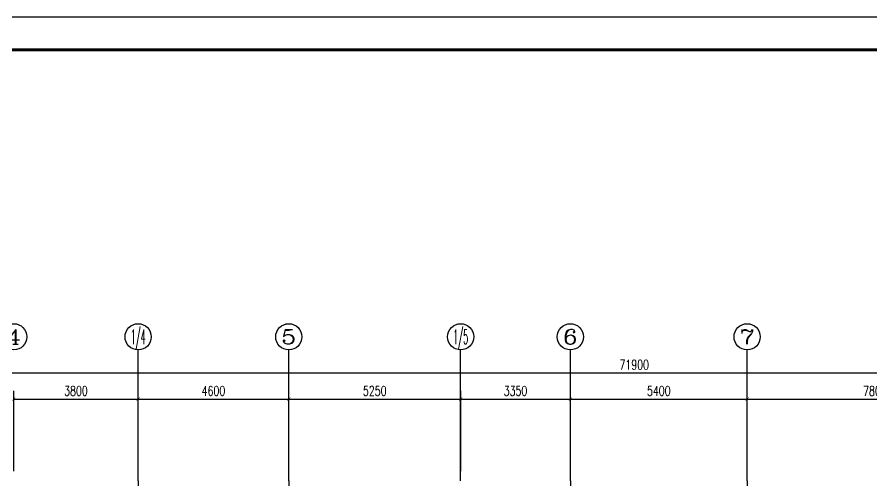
# Model space of a CAD drawing. Extents: x 169490 to 7584583, y -2399407 to 1374371.
# Drawn here: x 625098 to 651206, y 756782 to 770945 of the extents above; entities that cross this region are included whole.
import ezdxf
from ezdxf.enums import TextEntityAlignment as Align

# ---------------------------------------------------------------- set-up
doc = ezdxf.new("R2010")
doc.units = 0
doc.header["$LTSCALE"] = 100
doc.linetypes.add('D3轴线点划线', pattern=[18.5, 12, -3, 0.5, -3])
doc.layers.get('0').update_dxf_attribs({"linetype": 'CONTINUOUS'})
doc.layers.get('DEFPOINTS').update_dxf_attribs({"linetype": 'CONTINUOUS'})
for name, color, linetype in [('AXIS', 3, 'CONTINUOUS'), ('AXIS_TEXT', 4, 'CONTINUOUS'), ('C-AXIS(轴号)', 3, 'CONTINUOUS'), ('C-AXIS-T(字)', 7, 'CONTINUOUS'), ('C-DOTE', 8, 'D3轴线点划线'), ('图框', 140, 'CONTINUOUS')]:
    doc.layers.add(name, color=color, linetype=linetype)
doc.styles.add('_TCH_AXIS', font='COMPLEX', dxfattribs={"bigfont": 'GBCBIG'})
doc.styles.add('_TCH_DIM_T3', font='SIMPLEX.shx', dxfattribs={"width": 0.705882, "bigfont": 'GBCBIG.shx'})
doc.styles.add('COMPLEX', font='COMPLEX')
doc.dimstyles.new('_TCH_ARCH&&100', dxfattribs={"dimtxt": 297.5, "dimasz": 100, "dimexe": 250, "dimexo": 300, "dimgap": 100, "dimtad": 1, "dimdec": 0, "dimzin": 0, "dimdsep": 46, "dimtxsty": '_TCH_DIM_T3', "dimblk": 'ARCHTICK', "dimcen": 0.09, "dimclrt": 7, "dimazin": 2, "dimtfac": 1, "dimtdec": 0, "dimtix": 1, "dimtmove": 2, "dimatfit": 3, "dimfxl": 1, "dimtolj": 1, "dimtzin": 0, "dimarcsym": 0})

# ---------------------------------------------------------------- blocks, each defined once
blk = doc.blocks.new('_ARCHTICK')
at = {"const_width": 0.15}
blk.add_lwpolyline([(-0.5, -0.5), (0.5, 0.5)], dxfattribs=at)
blk = doc.blocks.new('*D2207')
at = {"layer": 'AXIS', "color": 0, "lineweight": -2, "transparency": 16777216}
for p, q in [((607996, 757082), (607996, 760332)), ((679896, 757082), (679896, 760332)), ((607996, 760082), (679896, 760082))]:
    blk.add_line(p, q, dxfattribs=at)
at = {"layer": 'DEFPOINTS', "color": 0, "transparency": 16777216}
for p in [(679896, 760082), (607996, 756782), (679896, 756782)]:
    blk.add_point(p, dxfattribs=at)
at = {"layer": 'AXIS', "color": 0, "lineweight": -2, "transparency": 16777216, "xscale": 100, "yscale": 100, "zscale": 100, "rotation": 180}
blk.add_blockref('_ARCHTICK', (607996, 760082), dxfattribs=at)
at = {"layer": 'AXIS', "color": 0, "lineweight": -2, "transparency": 16777216, "xscale": 100, "yscale": 100, "zscale": 100}
blk.add_blockref('_ARCHTICK', (679896, 760082), dxfattribs=at)
at = {"layer": 'AXIS', "color": 7, "transparency": 16777216, "insert": (643946, 760331), "char_height": 297.5, "attachment_point": 5, "style": '_TCH_DIM_T3'}
blk.add_mtext('\\A1;71900', dxfattribs=at)
blk = doc.blocks.new('*D2214')
at = {"layer": 'AXIS', "color": 0, "lineweight": -2, "transparency": 16777216}
for p, q in [((624996, 757082), (624996, 759532)), ((628796, 757082), (628796, 759532)), ((624996, 759282), (628796, 759282))]:
    blk.add_line(p, q, dxfattribs=at)
at = {"layer": 'DEFPOINTS', "color": 0, "transparency": 16777216}
for p in [(628796, 759282), (624996, 756782), (628796, 756782)]:
    blk.add_point(p, dxfattribs=at)
at = {"layer": 'AXIS', "color": 0, "lineweight": -2, "transparency": 16777216, "xscale": 100, "yscale": 100, "zscale": 100, "rotation": 180}
blk.add_blockref('_ARCHTICK', (624996, 759282), dxfattribs=at)
at = {"layer": 'AXIS', "color": 0, "lineweight": -2, "transparency": 16777216, "xscale": 100, "yscale": 100, "zscale": 100}
blk.add_blockref('_ARCHTICK', (628796, 759282), dxfattribs=at)
at = {"layer": 'AXIS', "color": 7, "transparency": 16777216, "insert": (626896, 759531), "char_height": 297.5, "attachment_point": 5, "style": '_TCH_DIM_T3'}
blk.add_mtext('\\A1;3800', dxfattribs=at)
blk = doc.blocks.new('*D2215')
at = {"layer": 'AXIS', "color": 0, "lineweight": -2, "transparency": 16777216}
for p, q in [((628796, 757082), (628796, 759532)), ((633396, 757082), (633396, 759532)), ((628796, 759282), (633396, 759282))]:
    blk.add_line(p, q, dxfattribs=at)
at = {"layer": 'DEFPOINTS', "color": 0, "transparency": 16777216}
for p in [(633396, 759282), (628796, 756782), (633396, 756782)]:
    blk.add_point(p, dxfattribs=at)
at = {"layer": 'AXIS', "color": 0, "lineweight": -2, "transparency": 16777216, "xscale": 100, "yscale": 100, "zscale": 100, "rotation": 180}
blk.add_blockref('_ARCHTICK', (628796, 759282), dxfattribs=at)
at = {"layer": 'AXIS', "color": 0, "lineweight": -2, "transparency": 16777216, "xscale": 100, "yscale": 100, "zscale": 100}
blk.add_blockref('_ARCHTICK', (633396, 759282), dxfattribs=at)
at = {"layer": 'AXIS', "color": 7, "transparency": 16777216, "insert": (631096, 759531), "char_height": 297.5, "attachment_point": 5, "style": '_TCH_DIM_T3'}
blk.add_mtext('\\A1;4600', dxfattribs=at)
blk = doc.blocks.new('*D2216')
at = {"layer": 'AXIS', "color": 0, "lineweight": -2, "transparency": 16777216}
for p, q in [((633396, 757082), (633396, 759532)), ((638646, 757082), (638646, 759532)), ((633396, 759282), (638646, 759282))]:
    blk.add_line(p, q, dxfattribs=at)
at = {"layer": 'DEFPOINTS', "color": 0, "transparency": 16777216}
for p in [(638646, 759282), (633396, 756782), (638646, 756782)]:
    blk.add_point(p, dxfattribs=at)
at = {"layer": 'AXIS', "color": 0, "lineweight": -2, "transparency": 16777216, "xscale": 100, "yscale": 100, "zscale": 100, "rotation": 180}
blk.add_blockref('_ARCHTICK', (633396, 759282), dxfattribs=at)
at = {"layer": 'AXIS', "color": 0, "lineweight": -2, "transparency": 16777216, "xscale": 100, "yscale": 100, "zscale": 100}
blk.add_blockref('_ARCHTICK', (638646, 759282), dxfattribs=at)
at = {"layer": 'AXIS', "color": 7, "transparency": 16777216, "insert": (636021, 759531), "char_height": 297.5, "attachment_point": 5, "style": '_TCH_DIM_T3'}
blk.add_mtext('\\A1;5250', dxfattribs=at)
blk = doc.blocks.new('*D2217')
at = {"layer": 'AXIS', "color": 0, "lineweight": -2, "transparency": 16777216}
for p, q in [((638646, 757082), (638646, 759532)), ((641996, 757082), (641996, 759532)), ((638646, 759282), (641996, 759282))]:
    blk.add_line(p, q, dxfattribs=at)
at = {"layer": 'DEFPOINTS', "color": 0, "transparency": 16777216}
for p in [(641996, 759282), (638646, 756782), (641996, 756782)]:
    blk.add_point(p, dxfattribs=at)
at = {"layer": 'AXIS', "color": 0, "lineweight": -2, "transparency": 16777216, "xscale": 100, "yscale": 100, "zscale": 100, "rotation": 180}
blk.add_blockref('_ARCHTICK', (638646, 759282), dxfattribs=at)
at = {"layer": 'AXIS', "color": 0, "lineweight": -2, "transparency": 16777216, "xscale": 100, "yscale": 100, "zscale": 100}
blk.add_blockref('_ARCHTICK', (641996, 759282), dxfattribs=at)
at = {"layer": 'AXIS', "color": 7, "transparency": 16777216, "insert": (640321, 759531), "char_height": 297.5, "attachment_point": 5, "style": '_TCH_DIM_T3'}
blk.add_mtext('\\A1;3350', dxfattribs=at)
blk = doc.blocks.new('*D2218')
at = {"layer": 'AXIS', "color": 0, "lineweight": -2, "transparency": 16777216}
for p, q in [((641996, 757082), (641996, 759532)), ((647396, 757082), (647396, 759532)), ((641996, 759282), (647396, 759282))]:
    blk.add_line(p, q, dxfattribs=at)
at = {"layer": 'DEFPOINTS', "color": 0, "transparency": 16777216}
for p in [(647396, 759282), (641996, 756782), (647396, 756782)]:
    blk.add_point(p, dxfattribs=at)
at = {"layer": 'AXIS', "color": 0, "lineweight": -2, "transparency": 16777216, "xscale": 100, "yscale": 100, "zscale": 100, "rotation": 180}
blk.add_blockref('_ARCHTICK', (641996, 759282), dxfattribs=at)
at = {"layer": 'AXIS', "color": 0, "lineweight": -2, "transparency": 16777216, "xscale": 100, "yscale": 100, "zscale": 100}
blk.add_blockref('_ARCHTICK', (647396, 759282), dxfattribs=at)
at = {"layer": 'AXIS', "color": 7, "transparency": 16777216, "insert": (644696, 759531), "char_height": 297.5, "attachment_point": 5, "style": '_TCH_DIM_T3'}
blk.add_mtext('\\A1;5400', dxfattribs=at)
blk = doc.blocks.new('*D2219')
at = {"layer": 'AXIS', "color": 0, "lineweight": -2, "transparency": 16777216}
for p, q in [((647396, 757082), (647396, 759532)), ((655196, 757082), (655196, 759532)), ((647396, 759282), (655196, 759282))]:
    blk.add_line(p, q, dxfattribs=at)
at = {"layer": 'DEFPOINTS', "color": 0, "transparency": 16777216}
for p in [(655196, 759282), (647396, 756782), (655196, 756782)]:
    blk.add_point(p, dxfattribs=at)
at = {"layer": 'AXIS', "color": 0, "lineweight": -2, "transparency": 16777216, "xscale": 100, "yscale": 100, "zscale": 100, "rotation": 180}
blk.add_blockref('_ARCHTICK', (647396, 759282), dxfattribs=at)
at = {"layer": 'AXIS', "color": 0, "lineweight": -2, "transparency": 16777216, "xscale": 100, "yscale": 100, "zscale": 100}
blk.add_blockref('_ARCHTICK', (655196, 759282), dxfattribs=at)
at = {"layer": 'AXIS', "color": 7, "transparency": 16777216, "insert": (651296, 759531), "char_height": 297.5, "attachment_point": 5, "style": '_TCH_DIM_T3'}
blk.add_mtext('\\A1;7800', dxfattribs=at)
blk = doc.blocks.new('_AXISO')
blk.add_circle((0, 0), 0.5)
at = {"layer": 'AXIS_TEXT', "style": 'COMPLEX', "width": 1.041667}
blk.add_attdef('A', text='', height=0.56, dxfattribs=at).set_placement((-0.25, -0.28), (0.25, -0.28), align=Align.FIT)

msp = doc.modelspace()

# ---------------------------------------------------------------- linework, layer by layer
at = {"ltscale": 10}
msp.add_lwpolyline([(690882.7, 769944.8), (596277.8, 769944.8), (596277.8, 712544.8), (690882.7, 712544.8)], close=True, dxfattribs=at)
at = {"layer": 'C-AXIS(轴号)'}
for p, q in [((628795.7, 756782.3), (628795.7, 760782.3)), ((633395.7, 756782.3), (633395.7, 760782.3)), ((638645.7, 756782.3), (638645.7, 760782.3)), ((641995.7, 756782.3), (641995.7, 760782.3)), ((647395.7, 756782.3), (647395.7, 760782.3))]:
    msp.add_line(p, q, dxfattribs=at)
at = {"layer": 'C-DOTE'}
for p, q in [((628795.7, 756782.3), (628795.7, 736782.3)), ((633395.7, 756782.3), (633395.7, 732082.3)), ((641995.7, 756782.3), (641995.7, 732082.3)), ((647395.7, 756782.3), (647395.7, 732082.3))]:
    msp.add_line(p, q, dxfattribs=at)
at = {"layer": '图框'}
msp.add_lwpolyline([(593777.8, 711544.8), (698877.8, 711544.8), (698877.8, 770944.8), (593777.8, 770944.8)], close=True, dxfattribs=at)
at = {"layer": '图框', "const_width": 100}
msp.add_lwpolyline([(596277.8, 712544.8), (697877.8, 712544.8), (697877.8, 769944.8), (596277.8, 769944.8)], close=True, dxfattribs=at)

# ---------------------------------------------------------------- block references
at = {"layer": 'C-AXIS(轴号)'}
ref = msp.add_blockref('_AXISO', (624995.7, 761182.3), dxfattribs=dict(at, xscale=800, yscale=800, zscale=800))
ref.add_attrib('A', '4', dxfattribs={"layer": 'C-AXIS-T(字)', "height": 452.5, "style": '_TCH_AXIS', "width": 1.3125}).set_placement((624769.4, 760956), (625222, 760956), align=Align.FIT)
ref = msp.add_blockref('_AXISO', (628795.7, 761182.3), dxfattribs=dict(at, xscale=800, yscale=800, zscale=800))
ref.add_attrib('A', '1/4', dxfattribs={"layer": 'C-AXIS-T(字)', "height": 452.55, "style": '_TCH_AXIS', "width": 0.396226}).set_placement((628569.4, 760956), (629022, 760956), align=Align.FIT)
ref = msp.add_blockref('_AXISO', (633395.7, 761182.3), dxfattribs=dict(at, xscale=800, yscale=800, zscale=800))
ref.add_attrib('A', '5', dxfattribs={"layer": 'C-AXIS-T(字)', "height": 452.5, "style": '_TCH_AXIS', "width": 1.5}).set_placement((633169.4, 760956), (633622, 760956), align=Align.FIT)
ref = msp.add_blockref('_AXISO', (638645.7, 761182.3), dxfattribs=dict(at, xscale=800, yscale=800, zscale=800))
ref.add_attrib('A', '1/5', dxfattribs={"layer": 'C-AXIS-T(字)', "height": 452.55, "style": '_TCH_AXIS', "width": 0.411765}).set_placement((638419.4, 760956), (638872, 760956), align=Align.FIT)
ref = msp.add_blockref('_AXISO', (641995.7, 761182.3), dxfattribs=dict(at, xscale=800, yscale=800, zscale=800))
ref.add_attrib('A', '6', dxfattribs={"layer": 'C-AXIS-T(字)', "height": 452.5, "style": '_TCH_AXIS', "width": 1.5}).set_placement((641769.4, 760956), (642222, 760956), align=Align.FIT)
ref = msp.add_blockref('_AXISO', (647395.7, 761182.3), dxfattribs=dict(at, xscale=800, yscale=800, zscale=800))
ref.add_attrib('A', '7', dxfattribs={"layer": 'C-AXIS-T(字)', "height": 452.5, "style": '_TCH_AXIS', "width": 1.5}).set_placement((647169.4, 760956), (647622, 760956), align=Align.FIT)

# ---------------------------------------------------------------- dimensions: what is measured, and where the dimension line sits
at = {"layer": 'AXIS'}
for p1, p2, distance, picture, middle in [((607995.7, 756782.3), (679895.7, 756782.3), 3300, '*D2207', (643945.7, 760331)), ((624995.7, 756782.3), (628795.7, 756782.3), 2500, '*D2214', (626895.7, 759531)), ((628795.7, 756782.3), (633395.7, 756782.3), 2500, '*D2215', (631095.7, 759531)), ((633395.7, 756782.3), (638645.7, 756782.3), 2500, '*D2216', (636020.7, 759531)), ((638645.7, 756782.3), (641995.7, 756782.3), 2500, '*D2217', (640320.7, 759531)), ((641995.7, 756782.3), (647395.7, 756782.3), 2500, '*D2218', (644695.7, 759531)), ((647395.7, 756782.3), (655195.7, 756782.3), 2500, '*D2219', (651295.7, 759531))]:
    dim = msp.add_aligned_dim(p1=p1, p2=p2, distance=distance, dimstyle='_TCH_ARCH&&100', dxfattribs=at)
    dim.commit()
    dim.dimension.update_dxf_attribs({"geometry": picture, "text_midpoint": middle})

doc.saveas('drawing.dxf')
